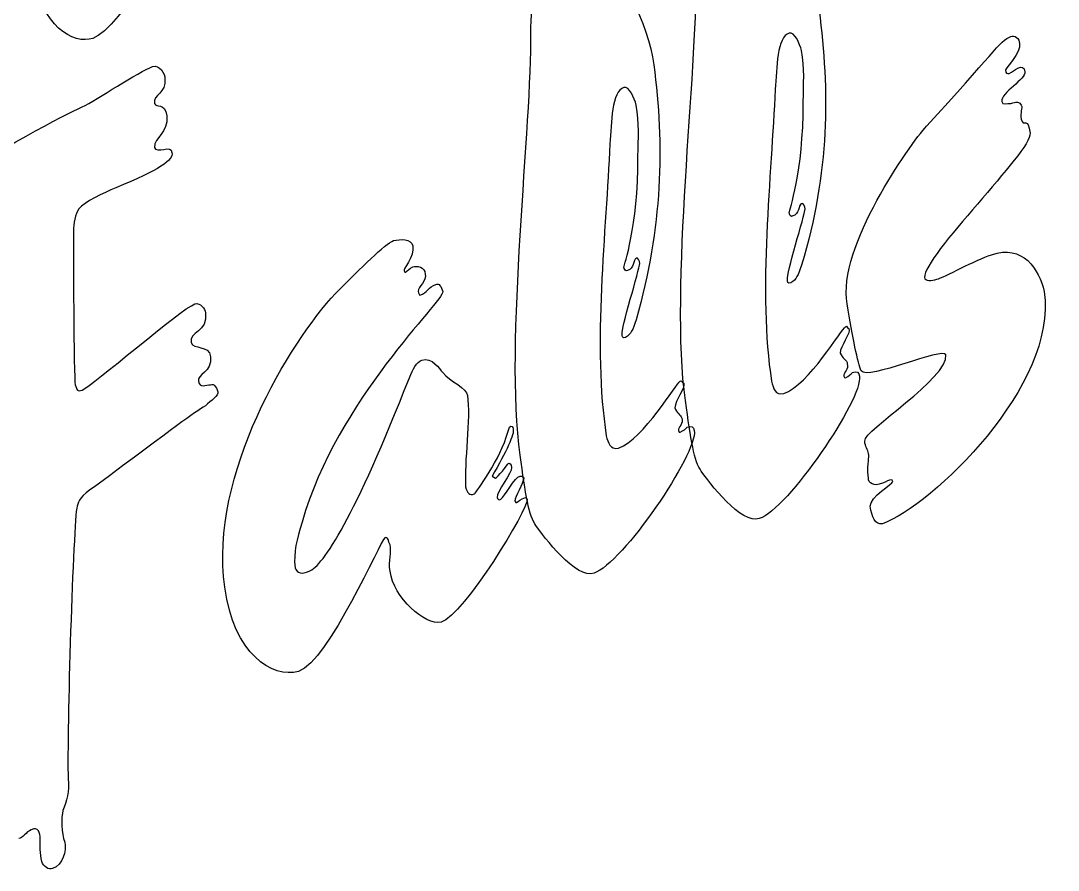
# Model space of a CAD drawing. Extents: x -198 to -95, y -282 to -207.
# Drawn here: x -150.5 to -95, y -282.1 to -236.6 of the extents above; entities that cross this region are included whole.
import ezdxf

# ---------------------------------------------------------------- set-up
doc = ezdxf.new("R2010")
doc.units = 0
doc.layers.get('0').update_dxf_attribs({"linetype": 'CONTINUOUS'})

msp = doc.modelspace()

# ---------------------------------------------------------------- linework, layer by layer
at = {"color": 7}
for points in [[(-102.033133, -242.281627)], [(-102.033133, -242.281627)], [(-108.716114, -249.71762)], [(-108.716114, -249.71762)], [(-133.659639, -251.223645)], [(-133.659639, -251.223645)], [(-117.564006, -252.635542)], [(-117.564006, -252.635542)]]:
    msp.add_lwpolyline(points, close=True, dxfattribs=at)
for points in [[(-124.435241, -258.659639), (-124.341114, -258.377259)], [(-124.435241, -258.659639), (-124.341114, -258.377259)], [(-125.28238, -261.012801), (-125.094127, -261.106928)], [(-125.28238, -261.012801), (-125.094127, -261.106928)], [(-123.493976, -262.142319), (-123.399849, -262.236446)], [(-123.493976, -262.142319), (-123.399849, -262.236446)]]:
    msp.add_lwpolyline(points, dxfattribs=at)
for points in [[(-141.848645, -230.704066), (-141.754518, -231.268825), (-145.237199, -237.104669), (-146.649096, -237.575301)], [(-141.848645, -230.704066), (-141.754518, -231.268825), (-145.237199, -237.104669), (-146.649096, -237.575301)], [(-150.978916, -231.833584), (-150.225904, -236.822289), (-157.003012, -243.317018), (-159.638554, -244.258283)], [(-150.978916, -231.833584), (-150.225904, -236.822289), (-157.003012, -243.317018), (-159.638554, -244.258283)], [(-123.211596, -237.292922), (-123.211596, -235.692771), (-122.83509, -233.245482), (-121.799699, -232.868976)], [(-123.211596, -237.292922), (-123.211596, -235.692771), (-122.83509, -233.245482), (-121.799699, -232.868976)], [(-119.258283, -233.810241), (-118.505271, -233.621988), (-116.90512, -236.822289), (-116.622741, -238.987199)], [(-119.258283, -233.810241), (-118.505271, -233.621988), (-116.90512, -236.822289), (-116.622741, -238.987199)], [(-146.649096, -237.575301), (-147.684488, -237.951807), (-149.472892, -236.822289), (-149.755271, -234.280873)], [(-146.649096, -237.575301), (-147.684488, -237.951807), (-149.472892, -236.822289), (-149.755271, -234.280873)], [(-114.928464, -256.965361), (-115.775602, -251.035392), (-114.269578, -239.081325), (-114.363705, -234.375)], [(-114.928464, -256.965361), (-115.775602, -251.035392), (-114.269578, -239.081325), (-114.363705, -234.375)], [(-107.774849, -236.069277), (-107.21009, -240.399096), (-107.21009, -244.728916), (-108.716114, -249.71762)], [(-107.774849, -236.069277), (-107.21009, -240.399096), (-107.21009, -244.728916), (-108.716114, -249.71762)], [(-123.776355, -259.883283), (-124.623494, -253.953313), (-123.11747, -241.999247), (-123.211596, -237.292922)], [(-123.776355, -259.883283), (-124.623494, -253.953313), (-123.11747, -241.999247), (-123.211596, -237.292922)], [(-109.375, -237.292922), (-110.033886, -237.481175), (-110.033886, -239.175452), (-110.128012, -240.30497)], [(-109.375, -237.292922), (-110.033886, -237.481175), (-110.033886, -239.175452), (-110.128012, -240.30497)], [(-108.716114, -238.234187), (-108.810241, -237.857681), (-109.09262, -237.198795), (-109.375, -237.292922)], [(-108.716114, -238.234187), (-108.810241, -237.857681), (-109.09262, -237.198795), (-109.375, -237.292922)], [(-102.033133, -242.281627), (-98.550452, -238.516566), (-98.079819, -237.669428), (-97.51506, -237.481175)], [(-102.033133, -242.281627), (-98.550452, -238.516566), (-98.079819, -237.669428), (-97.51506, -237.481175)], [(-97.51506, -237.481175), (-97.326807, -237.387048), (-97.044428, -237.575301), (-97.044428, -237.857681)], [(-97.51506, -237.481175), (-97.326807, -237.387048), (-97.044428, -237.575301), (-97.044428, -237.857681)], [(-108.621988, -240.963855), (-108.621988, -240.02259), (-108.527861, -239.175452), (-108.716114, -238.234187)], [(-108.621988, -240.963855), (-108.621988, -240.02259), (-108.527861, -239.175452), (-108.716114, -238.234187)], [(-97.044428, -237.857681), (-96.950301, -238.328313), (-97.79744, -239.175452), (-97.79744, -239.269578)], [(-97.044428, -237.857681), (-96.950301, -238.328313), (-97.79744, -239.175452), (-97.79744, -239.269578)], [(-147.213855, -241.246235), (-146.460843, -240.869729), (-144.201807, -239.363705), (-143.448795, -239.081325)], [(-147.213855, -241.246235), (-146.460843, -240.869729), (-144.201807, -239.363705), (-143.448795, -239.081325)], [(-143.448795, -239.081325), (-143.072289, -238.987199), (-142.78991, -239.457831), (-142.78991, -239.740211)], [(-143.448795, -239.081325), (-143.072289, -238.987199), (-142.78991, -239.457831), (-142.78991, -239.740211)], [(-116.622741, -238.987199), (-116.057982, -243.317018), (-116.152108, -247.646837), (-117.564006, -252.635542)], [(-116.622741, -238.987199), (-116.057982, -243.317018), (-116.152108, -247.646837), (-117.564006, -252.635542)], [(-97.79744, -239.269578), (-97.79744, -239.457831), (-97.703313, -239.457831), (-97.609187, -239.457831)], [(-97.79744, -239.269578), (-97.79744, -239.457831), (-97.703313, -239.457831), (-97.609187, -239.457831)], [(-97.609187, -239.457831), (-97.420934, -239.363705), (-97.326807, -239.269578), (-97.138554, -239.175452)], [(-97.609187, -239.457831), (-97.420934, -239.363705), (-97.326807, -239.269578), (-97.138554, -239.175452)], [(-97.138554, -239.175452), (-96.950301, -239.081325), (-96.762048, -239.081325), (-96.762048, -239.363705)], [(-97.138554, -239.175452), (-96.950301, -239.081325), (-96.762048, -239.081325), (-96.762048, -239.363705)], [(-142.78991, -239.740211), (-142.695783, -240.493223), (-143.448795, -240.587349), (-143.354669, -241.057982)], [(-142.78991, -239.740211), (-142.695783, -240.493223), (-143.448795, -240.587349), (-143.354669, -241.057982)], [(-96.762048, -239.363705), (-96.667922, -239.740211), (-98.079819, -240.493223), (-97.985693, -240.963855)], [(-96.762048, -239.363705), (-96.667922, -239.740211), (-98.079819, -240.493223), (-97.985693, -240.963855)], [(-118.222892, -240.210843), (-118.881777, -240.399096), (-118.881777, -242.093373), (-118.975904, -243.222892)], [(-118.222892, -240.210843), (-118.881777, -240.399096), (-118.881777, -242.093373), (-118.975904, -243.222892)], [(-117.564006, -241.152108), (-117.658133, -240.775602), (-117.940512, -240.116717), (-118.222892, -240.210843)], [(-117.564006, -241.152108), (-117.658133, -240.775602), (-117.940512, -240.116717), (-118.222892, -240.210843)], [(-110.128012, -240.30497), (-110.316265, -244.823042), (-111.069277, -251.223645), (-110.316265, -255.92997)], [(-110.128012, -240.30497), (-110.316265, -244.823042), (-111.069277, -251.223645), (-110.316265, -255.92997)], [(-143.354669, -241.057982), (-143.260542, -241.340361), (-142.78991, -240.963855), (-142.695783, -241.716867)], [(-143.354669, -241.057982), (-143.260542, -241.340361), (-142.78991, -240.963855), (-142.695783, -241.716867)], [(-109.375, -246.893825), (-109.375, -246.799699), (-108.621988, -244.823042), (-108.621988, -240.963855)], [(-109.375, -246.893825), (-109.375, -246.799699), (-108.621988, -244.823042), (-108.621988, -240.963855)], [(-97.985693, -240.963855), (-97.985693, -241.152108), (-97.703313, -241.057982), (-97.51506, -241.057982)], [(-97.985693, -240.963855), (-97.985693, -241.152108), (-97.703313, -241.057982), (-97.51506, -241.057982)], [(-97.51506, -241.057982), (-97.232681, -240.963855), (-97.044428, -240.963855), (-96.950301, -241.152108)], [(-97.51506, -241.057982), (-97.232681, -240.963855), (-97.044428, -240.963855), (-96.950301, -241.152108)], [(-163.685994, -251.035392), (-160.579819, -248.776355), (-149.284639, -242.093373), (-147.213855, -241.246235)], [(-163.685994, -251.035392), (-160.579819, -248.776355), (-149.284639, -242.093373), (-147.213855, -241.246235)], [(-117.46988, -243.881777), (-117.46988, -242.940512), (-117.375753, -242.093373), (-117.564006, -241.152108)], [(-117.46988, -243.881777), (-117.46988, -242.940512), (-117.375753, -242.093373), (-117.564006, -241.152108)], [(-96.950301, -241.152108), (-96.856175, -241.340361), (-97.044428, -241.528614), (-96.950301, -241.90512)], [(-96.950301, -241.152108), (-96.856175, -241.340361), (-97.044428, -241.528614), (-96.950301, -241.90512)], [(-142.695783, -241.716867), (-142.601657, -242.658133), (-143.354669, -242.846386), (-143.354669, -243.411145)], [(-142.695783, -241.716867), (-142.601657, -242.658133), (-143.354669, -242.846386), (-143.354669, -243.411145)], [(-96.950301, -241.90512), (-96.856175, -242.375753), (-96.573795, -241.716867), (-96.479669, -242.658133)], [(-96.950301, -241.90512), (-96.856175, -242.375753), (-96.573795, -241.716867), (-96.479669, -242.658133)], [(-106.268825, -251.788404), (-106.833584, -248.776355), (-102.880271, -243.222892), (-102.033133, -242.281627)], [(-106.268825, -251.788404), (-106.833584, -248.776355), (-102.880271, -243.222892), (-102.033133, -242.281627)], [(-96.479669, -242.658133), (-96.385542, -243.599398), (-102.221386, -249.246988), (-102.127259, -250.376506)], [(-96.479669, -242.658133), (-96.385542, -243.599398), (-102.221386, -249.246988), (-102.127259, -250.376506)], [(-143.354669, -243.411145), (-143.260542, -243.787651), (-142.413404, -243.222892), (-142.413404, -243.693524)], [(-143.354669, -243.411145), (-143.260542, -243.787651), (-142.413404, -243.222892), (-142.413404, -243.693524)], [(-118.975904, -243.222892), (-119.164157, -247.740964), (-119.917169, -254.141566), (-119.164157, -258.847892)], [(-118.975904, -243.222892), (-119.164157, -247.740964), (-119.917169, -254.141566), (-119.164157, -258.847892)], [(-142.413404, -243.693524), (-142.319277, -244.07003), (-143.072289, -244.634789), (-145.425452, -245.576054)], [(-142.413404, -243.693524), (-142.319277, -244.07003), (-143.072289, -244.634789), (-145.425452, -245.576054)], [(-118.222892, -249.811747), (-118.222892, -249.71762), (-117.46988, -247.740964), (-117.46988, -243.881777)], [(-118.222892, -249.811747), (-118.222892, -249.71762), (-117.46988, -247.740964), (-117.46988, -243.881777)], [(-145.425452, -245.576054), (-146.084337, -245.858434), (-147.119729, -246.329066), (-147.402108, -246.705572)], [(-145.425452, -245.576054), (-146.084337, -245.858434), (-147.119729, -246.329066), (-147.402108, -246.705572)], [(-108.716114, -246.423193), (-108.904367, -246.517319), (-108.810241, -246.987952), (-109.186747, -247.082078)], [(-108.716114, -246.423193), (-108.904367, -246.517319), (-108.810241, -246.987952), (-109.186747, -247.082078)], [(-108.527861, -246.705572), (-108.527861, -246.611446), (-108.621988, -246.329066), (-108.716114, -246.423193)], [(-108.527861, -246.705572), (-108.527861, -246.611446), (-108.621988, -246.329066), (-108.716114, -246.423193)], [(-147.402108, -246.705572), (-147.590361, -246.987952), (-147.684488, -247.458584), (-147.684488, -247.929217)], [(-147.402108, -246.705572), (-147.590361, -246.987952), (-147.684488, -247.458584), (-147.684488, -247.929217)], [(-109.469127, -250.470633), (-109.563253, -250.28238), (-108.527861, -246.987952), (-108.527861, -246.705572)], [(-109.469127, -250.470633), (-109.563253, -250.28238), (-108.527861, -246.987952), (-108.527861, -246.705572)], [(-109.186747, -247.082078), (-109.280873, -247.176205), (-109.375, -246.987952), (-109.375, -246.893825)], [(-109.186747, -247.082078), (-109.280873, -247.176205), (-109.375, -246.987952), (-109.375, -246.893825)], [(-147.684488, -247.929217), (-147.684488, -248.588102), (-147.684488, -255.741717), (-147.590361, -256.118223)], [(-147.684488, -247.929217), (-147.684488, -248.588102), (-147.684488, -255.741717), (-147.590361, -256.118223)], [(-133.659639, -251.223645), (-132.247741, -249.811747), (-131.024096, -248.588102), (-130.553464, -248.399849)], [(-133.659639, -251.223645), (-132.247741, -249.811747), (-131.024096, -248.588102), (-130.553464, -248.399849)], [(-130.553464, -248.399849), (-130.176958, -248.305723), (-129.612199, -248.305723), (-129.518072, -248.682229)], [(-130.553464, -248.399849), (-130.176958, -248.305723), (-129.612199, -248.305723), (-129.518072, -248.682229)], [(-129.518072, -248.682229), (-129.423946, -249.246988), (-130.082831, -250), (-129.988705, -250)], [(-129.518072, -248.682229), (-129.423946, -249.246988), (-130.082831, -250), (-129.988705, -250)], [(-98.550452, -249.152861), (-96.856175, -248.588102), (-96.009036, -249.905873), (-95.726657, -251.129518)], [(-98.550452, -249.152861), (-96.856175, -248.588102), (-96.009036, -249.905873), (-95.726657, -251.129518)], [(-117.564006, -249.341114), (-117.752259, -249.435241), (-117.658133, -249.905873), (-118.034639, -250)], [(-117.564006, -249.341114), (-117.752259, -249.435241), (-117.658133, -249.905873), (-118.034639, -250)], [(-117.375753, -249.623494), (-117.375753, -249.529367), (-117.46988, -249.246988), (-117.564006, -249.341114)], [(-117.375753, -249.623494), (-117.375753, -249.529367), (-117.46988, -249.246988), (-117.564006, -249.341114)], [(-101.468373, -250.470633), (-101.091867, -250.376506), (-99.39759, -249.435241), (-98.550452, -249.152861)], [(-101.468373, -250.470633), (-101.091867, -250.376506), (-99.39759, -249.435241), (-98.550452, -249.152861)], [(-129.894578, -250.094127), (-129.800452, -250), (-129.706325, -249.905873), (-129.518072, -249.811747)], [(-129.894578, -250.094127), (-129.800452, -250), (-129.706325, -249.905873), (-129.518072, -249.811747)], [(-129.518072, -249.811747), (-129.329819, -249.71762), (-128.859187, -249.811747), (-128.859187, -250.188253)], [(-129.518072, -249.811747), (-129.329819, -249.71762), (-128.859187, -249.811747), (-128.859187, -250.188253)], [(-118.317018, -253.388554), (-118.411145, -253.200301), (-117.375753, -249.905873), (-117.375753, -249.623494)], [(-118.317018, -253.388554), (-118.411145, -253.200301), (-117.375753, -249.905873), (-117.375753, -249.623494)], [(-118.034639, -250), (-118.128765, -250.094127), (-118.222892, -249.905873), (-118.222892, -249.811747)], [(-118.034639, -250), (-118.128765, -250.094127), (-118.222892, -249.905873), (-118.222892, -249.811747)], [(-108.716114, -249.71762), (-108.904367, -250.28238), (-108.998494, -250.470633), (-109.280873, -250.658886)], [(-108.716114, -249.71762), (-108.904367, -250.28238), (-108.998494, -250.470633), (-109.280873, -250.658886)], [(-129.988705, -250), (-129.988705, -250.094127), (-129.894578, -250.094127), (-129.894578, -250.094127)], [(-129.988705, -250), (-129.988705, -250.094127), (-129.894578, -250.094127), (-129.894578, -250.094127)], [(-128.859187, -250.188253), (-128.76506, -250.564759), (-129.235693, -250.847139), (-129.235693, -251.129518)], [(-128.859187, -250.188253), (-128.76506, -250.564759), (-129.235693, -250.847139), (-129.235693, -251.129518)], [(-102.127259, -250.376506), (-102.127259, -250.564759), (-101.750753, -250.564759), (-101.468373, -250.470633)], [(-102.127259, -250.376506), (-102.127259, -250.564759), (-101.750753, -250.564759), (-101.468373, -250.470633)], [(-129.141566, -251.317771), (-128.76506, -251.223645), (-128.670934, -250.847139), (-128.294428, -250.753012)], [(-129.141566, -251.317771), (-128.76506, -251.223645), (-128.670934, -250.847139), (-128.294428, -250.753012)], [(-128.294428, -250.753012), (-128.106175, -250.658886), (-128.012048, -250.847139), (-127.917922, -251.129518)], [(-128.294428, -250.753012), (-128.106175, -250.658886), (-128.012048, -250.847139), (-127.917922, -251.129518)], [(-109.280873, -250.658886), (-109.469127, -250.753012), (-109.469127, -250.564759), (-109.469127, -250.470633)], [(-109.280873, -250.658886), (-109.469127, -250.753012), (-109.469127, -250.564759), (-109.469127, -250.470633)], [(-139.589608, -266.942771), (-140.436747, -260.918675), (-136.106928, -253.859187), (-133.659639, -251.223645)], [(-139.589608, -266.942771), (-140.436747, -260.918675), (-136.106928, -253.859187), (-133.659639, -251.223645)], [(-127.917922, -251.129518), (-127.823795, -251.600151), (-133.565512, -256.871235), (-135.448042, -263.46009)], [(-127.917922, -251.129518), (-127.823795, -251.600151), (-133.565512, -256.871235), (-135.448042, -263.46009)], [(-129.235693, -251.129518), (-129.235693, -251.223645), (-129.141566, -251.317771), (-129.141566, -251.317771)], [(-129.235693, -251.129518), (-129.235693, -251.223645), (-129.141566, -251.317771), (-129.141566, -251.317771)], [(-95.726657, -251.129518), (-94.973645, -256.118223), (-101.750753, -262.612952), (-104.386295, -263.554217)], [(-95.726657, -251.129518), (-94.973645, -256.118223), (-101.750753, -262.612952), (-104.386295, -263.554217)], [(-147.213855, -256.400602), (-146.743223, -256.212349), (-141.942771, -252.070783), (-141.189759, -251.788404)], [(-147.213855, -256.400602), (-146.743223, -256.212349), (-141.942771, -252.070783), (-141.189759, -251.788404)], [(-141.189759, -251.788404), (-140.90738, -251.694277), (-140.625, -252.070783), (-140.625, -252.259036)], [(-141.189759, -251.788404), (-140.90738, -251.694277), (-140.625, -252.070783), (-140.625, -252.259036)], [(-105.515813, -255.365211), (-105.704066, -254.988705), (-105.986446, -253.576807), (-106.268825, -251.788404)], [(-105.515813, -255.365211), (-105.704066, -254.988705), (-105.986446, -253.576807), (-106.268825, -251.788404)], [(-140.625, -252.259036), (-140.436747, -253.294428), (-141.566265, -253.294428), (-141.378012, -253.859187)], [(-140.625, -252.259036), (-140.436747, -253.294428), (-141.566265, -253.294428), (-141.378012, -253.859187)], [(-117.564006, -252.635542), (-117.752259, -253.200301), (-117.846386, -253.388554), (-118.128765, -253.576807)], [(-117.564006, -252.635542), (-117.752259, -253.200301), (-117.846386, -253.388554), (-118.128765, -253.576807)], [(-109.65738, -256.588855), (-108.339608, -256.118223), (-106.551205, -253.106175), (-106.362952, -253.012048)], [(-109.65738, -256.588855), (-108.339608, -256.118223), (-106.551205, -253.106175), (-106.362952, -253.012048)], [(-106.174699, -253.106175), (-106.080572, -253.388554), (-106.645331, -254.04744), (-106.645331, -254.423946)], [(-106.174699, -253.106175), (-106.080572, -253.388554), (-106.645331, -254.04744), (-106.645331, -254.423946)], [(-106.362952, -253.012048), (-106.268825, -252.917922), (-106.268825, -253.106175), (-106.174699, -253.106175)], [(-106.362952, -253.012048), (-106.268825, -252.917922), (-106.268825, -253.106175), (-106.174699, -253.106175)], [(-118.128765, -253.576807), (-118.317018, -253.670934), (-118.317018, -253.482681), (-118.317018, -253.388554)], [(-118.128765, -253.576807), (-118.317018, -253.670934), (-118.317018, -253.482681), (-118.317018, -253.388554)], [(-141.378012, -253.859187), (-141.283886, -254.235693), (-140.436747, -253.953313), (-140.34262, -254.612199)], [(-141.378012, -253.859187), (-141.283886, -254.235693), (-140.436747, -253.953313), (-140.34262, -254.612199)], [(-100.997741, -254.518072), (-101.091867, -254.04744), (-105.233434, -255.92997), (-105.515813, -255.365211)], [(-100.997741, -254.518072), (-101.091867, -254.04744), (-105.233434, -255.92997), (-105.515813, -255.365211)], [(-140.34262, -254.612199), (-140.248494, -255.459337), (-141.095633, -255.553464), (-141.001506, -255.92997)], [(-140.34262, -254.612199), (-140.248494, -255.459337), (-141.095633, -255.553464), (-141.001506, -255.92997)], [(-129.706325, -255.741717), (-129.518072, -255.271084), (-129.329819, -254.894578), (-129.04744, -254.800452)], [(-129.706325, -255.741717), (-129.518072, -255.271084), (-129.329819, -254.894578), (-129.04744, -254.800452)], [(-129.04744, -254.800452), (-128.482681, -254.612199), (-128.106175, -255.271084), (-127.917922, -255.459337)], [(-129.04744, -254.800452), (-128.482681, -254.612199), (-128.106175, -255.271084), (-127.917922, -255.459337)], [(-106.645331, -254.423946), (-106.551205, -254.706325), (-106.268825, -254.800452), (-106.268825, -254.988705)], [(-106.645331, -254.423946), (-106.551205, -254.706325), (-106.268825, -254.800452), (-106.268825, -254.988705)], [(-105.32756, -259.130271), (-105.421687, -258.565512), (-100.809488, -255.741717), (-100.997741, -254.518072)], [(-105.32756, -259.130271), (-105.421687, -258.565512), (-100.809488, -255.741717), (-100.997741, -254.518072)], [(-127.917922, -255.459337), (-127.541416, -255.92997), (-126.600151, -256.306476), (-126.600151, -256.682982)], [(-127.917922, -255.459337), (-127.541416, -255.92997), (-126.600151, -256.306476), (-126.600151, -256.682982)], [(-106.268825, -254.988705), (-106.174699, -255.271084), (-106.457078, -255.459337), (-106.457078, -255.64759)], [(-106.268825, -254.988705), (-106.174699, -255.271084), (-106.457078, -255.459337), (-106.457078, -255.64759)], [(-106.362952, -255.741717), (-106.174699, -255.64759), (-106.080572, -255.553464), (-105.986446, -255.459337)], [(-106.362952, -255.741717), (-106.174699, -255.64759), (-106.080572, -255.553464), (-105.986446, -255.459337)], [(-105.986446, -255.459337), (-105.798193, -255.365211), (-105.60994, -255.459337), (-105.60994, -255.64759)], [(-105.986446, -255.459337), (-105.798193, -255.365211), (-105.60994, -255.459337), (-105.60994, -255.64759)], [(-141.001506, -255.92997), (-140.90738, -256.306476), (-140.625, -256.118223), (-140.34262, -256.118223)], [(-141.001506, -255.92997), (-140.90738, -256.306476), (-140.625, -256.118223), (-140.34262, -256.118223)], [(-135.071536, -266.095633), (-134.318524, -265.813253), (-132.624247, -263.177711), (-129.706325, -255.741717)], [(-135.071536, -266.095633), (-134.318524, -265.813253), (-132.624247, -263.177711), (-129.706325, -255.741717)], [(-118.505271, -259.506777), (-117.1875, -259.036145), (-115.399096, -256.024096), (-115.210843, -255.92997)], [(-118.505271, -259.506777), (-117.1875, -259.036145), (-115.399096, -256.024096), (-115.210843, -255.92997)], [(-115.210843, -255.92997), (-115.116717, -255.835843), (-115.116717, -256.024096), (-115.02259, -256.024096)], [(-115.210843, -255.92997), (-115.116717, -255.835843), (-115.116717, -256.024096), (-115.02259, -256.024096)], [(-105.60994, -255.64759), (-105.421687, -256.871235), (-109.469127, -262.801205), (-110.975151, -263.271837)], [(-105.60994, -255.64759), (-105.421687, -256.871235), (-109.469127, -262.801205), (-110.975151, -263.271837)], [(-110.316265, -255.92997), (-110.222139, -256.306476), (-110.128012, -256.682982), (-109.65738, -256.588855)], [(-110.316265, -255.92997), (-110.222139, -256.306476), (-110.128012, -256.682982), (-109.65738, -256.588855)], [(-106.457078, -255.64759), (-106.457078, -255.741717), (-106.362952, -255.741717), (-106.362952, -255.741717)], [(-106.457078, -255.64759), (-106.457078, -255.741717), (-106.362952, -255.741717), (-106.362952, -255.741717)], [(-147.590361, -256.118223), (-147.496235, -256.400602), (-147.496235, -256.494729), (-147.213855, -256.400602)], [(-147.590361, -256.118223), (-147.496235, -256.400602), (-147.496235, -256.494729), (-147.213855, -256.400602)], [(-139.966114, -256.494729), (-139.871988, -256.682982), (-140.34262, -256.965361), (-140.625, -257.247741)], [(-139.966114, -256.494729), (-139.871988, -256.682982), (-140.34262, -256.965361), (-140.625, -257.247741)], [(-140.34262, -256.118223), (-140.154367, -256.024096), (-140.060241, -256.212349), (-139.966114, -256.494729)], [(-140.34262, -256.118223), (-140.154367, -256.024096), (-140.060241, -256.212349), (-139.966114, -256.494729)], [(-115.02259, -256.024096), (-114.928464, -256.306476), (-115.493223, -256.965361), (-115.493223, -257.341867)], [(-115.02259, -256.024096), (-114.928464, -256.306476), (-115.493223, -256.965361), (-115.493223, -257.341867)], [(-126.600151, -256.682982), (-126.411898, -257.906627), (-126.788404, -260.259789), (-126.694277, -261.57756)], [(-126.600151, -256.682982), (-126.411898, -257.906627), (-126.788404, -260.259789), (-126.694277, -261.57756)], [(-114.081325, -260.730422), (-114.457831, -260.259789), (-114.646084, -259.036145), (-114.928464, -256.965361)], [(-114.081325, -260.730422), (-114.457831, -260.259789), (-114.646084, -259.036145), (-114.928464, -256.965361)], [(-140.625, -257.247741), (-141.283886, -257.624247), (-142.131024, -258.283133), (-146.55497, -261.57756)], [(-140.625, -257.247741), (-141.283886, -257.624247), (-142.131024, -258.283133), (-146.55497, -261.57756)], [(-115.493223, -257.341867), (-115.399096, -257.624247), (-115.210843, -257.718373), (-115.116717, -257.906627)], [(-115.493223, -257.341867), (-115.399096, -257.624247), (-115.210843, -257.718373), (-115.116717, -257.906627)], [(-115.116717, -257.906627), (-115.02259, -258.189006), (-115.30497, -258.377259), (-115.30497, -258.565512)], [(-115.116717, -257.906627), (-115.02259, -258.189006), (-115.30497, -258.377259), (-115.30497, -258.565512)], [(-126.223645, -261.954066), (-126.129518, -261.85994), (-124.811747, -260.071536), (-124.435241, -258.659639)], [(-126.223645, -261.954066), (-126.129518, -261.85994), (-124.811747, -260.071536), (-124.435241, -258.659639)], [(-124.152861, -258.471386), (-124.058735, -258.753765), (-124.529367, -259.69503), (-125.28238, -261.012801)], [(-124.152861, -258.471386), (-124.058735, -258.753765), (-124.529367, -259.69503), (-125.28238, -261.012801)], [(-124.341114, -258.377259), (-124.246988, -258.283133), (-124.152861, -258.377259), (-124.152861, -258.471386)], [(-124.341114, -258.377259), (-124.246988, -258.283133), (-124.152861, -258.377259), (-124.152861, -258.471386)], [(-114.457831, -258.565512), (-114.269578, -259.789157), (-118.317018, -265.719127), (-119.823042, -266.189759)], [(-114.457831, -258.565512), (-114.269578, -259.789157), (-118.317018, -265.719127), (-119.823042, -266.189759)], [(-115.30497, -258.565512), (-115.30497, -258.659639), (-115.210843, -258.659639), (-115.210843, -258.659639)], [(-115.30497, -258.565512), (-115.30497, -258.659639), (-115.210843, -258.659639), (-115.210843, -258.659639)], [(-115.210843, -258.659639), (-115.02259, -258.565512), (-114.928464, -258.471386), (-114.834337, -258.377259)], [(-115.210843, -258.659639), (-115.02259, -258.565512), (-114.928464, -258.471386), (-114.834337, -258.377259)], [(-114.834337, -258.377259), (-114.646084, -258.283133), (-114.457831, -258.377259), (-114.457831, -258.565512)], [(-114.834337, -258.377259), (-114.646084, -258.283133), (-114.457831, -258.377259), (-114.457831, -258.565512)], [(-119.164157, -258.847892), (-119.07003, -259.224398), (-118.975904, -259.600904), (-118.505271, -259.506777)], [(-119.164157, -258.847892), (-119.07003, -259.224398), (-118.975904, -259.600904), (-118.505271, -259.506777)], [(-105.139307, -259.789157), (-105.139307, -259.600904), (-105.32756, -259.412651), (-105.32756, -259.130271)], [(-105.139307, -259.789157), (-105.139307, -259.600904), (-105.32756, -259.412651), (-105.32756, -259.130271)], [(-122.929217, -263.648343), (-123.305723, -263.177711), (-123.493976, -261.954066), (-123.776355, -259.883283)], [(-122.929217, -263.648343), (-123.305723, -263.177711), (-123.493976, -261.954066), (-123.776355, -259.883283)], [(-105.139307, -261.106928), (-105.233434, -260.165663), (-105.045181, -260.071536), (-105.139307, -259.789157)], [(-105.139307, -261.106928), (-105.233434, -260.165663), (-105.045181, -260.071536), (-105.139307, -259.789157)], [(-125.094127, -261.106928), (-125, -261.106928), (-124.435241, -260.353916), (-124.435241, -260.353916)], [(-125.094127, -261.106928), (-125, -261.106928), (-124.435241, -260.353916), (-124.435241, -260.353916)], [(-124.435241, -260.353916), (-124.341114, -260.259789), (-124.246988, -260.353916), (-124.246988, -260.542169)], [(-124.435241, -260.353916), (-124.341114, -260.259789), (-124.246988, -260.353916), (-124.246988, -260.542169)], [(-124.246988, -260.542169), (-124.152861, -260.824548), (-125.094127, -261.85994), (-125, -262.142319)], [(-124.246988, -260.542169), (-124.152861, -260.824548), (-125.094127, -261.85994), (-125, -262.142319)], [(-110.975151, -263.271837), (-111.916416, -263.648343), (-113.704819, -261.295181), (-114.081325, -260.730422)], [(-110.975151, -263.271837), (-111.916416, -263.648343), (-113.704819, -261.295181), (-114.081325, -260.730422)], [(-124.811747, -262.236446), (-124.623494, -262.142319), (-124.058735, -261.012801), (-123.776355, -261.012801)], [(-124.811747, -262.236446), (-124.623494, -262.142319), (-124.058735, -261.012801), (-123.776355, -261.012801)], [(-123.588102, -261.106928), (-123.588102, -261.389307), (-124.058735, -262.142319), (-124.058735, -262.330572)], [(-123.588102, -261.106928), (-123.588102, -261.389307), (-124.058735, -262.142319), (-124.058735, -262.330572)], [(-123.776355, -261.012801), (-123.682229, -261.012801), (-123.588102, -261.012801), (-123.588102, -261.106928)], [(-123.776355, -261.012801), (-123.682229, -261.012801), (-123.588102, -261.012801), (-123.588102, -261.106928)], [(-104.386295, -261.389307), (-104.856928, -261.57756), (-105.139307, -261.389307), (-105.139307, -261.106928)], [(-104.386295, -261.389307), (-104.856928, -261.57756), (-105.139307, -261.389307), (-105.139307, -261.106928)], [(-105.045181, -262.612952), (-105.045181, -262.142319), (-103.821536, -261.389307), (-103.821536, -261.295181)], [(-105.045181, -262.612952), (-105.045181, -262.142319), (-103.821536, -261.389307), (-103.821536, -261.295181)], [(-103.915663, -261.201054), (-104.009789, -261.201054), (-104.198042, -261.295181), (-104.386295, -261.389307)], [(-103.915663, -261.201054), (-104.009789, -261.201054), (-104.198042, -261.295181), (-104.386295, -261.389307)], [(-103.821536, -261.295181), (-103.821536, -261.201054), (-103.915663, -261.201054), (-103.915663, -261.201054)], [(-103.821536, -261.295181), (-103.821536, -261.201054), (-103.915663, -261.201054), (-103.915663, -261.201054)], [(-146.55497, -261.57756), (-147.307982, -262.048193), (-147.402108, -262.330572), (-147.496235, -262.612952)], [(-146.55497, -261.57756), (-147.307982, -262.048193), (-147.402108, -262.330572), (-147.496235, -262.612952)], [(-126.694277, -261.57756), (-126.600151, -261.954066), (-126.506024, -262.048193), (-126.223645, -261.954066)], [(-126.694277, -261.57756), (-126.600151, -261.954066), (-126.506024, -262.048193), (-126.223645, -261.954066)], [(-147.496235, -262.612952), (-147.684488, -263.46009), (-148.060994, -274.755271), (-147.966867, -277.20256)], [(-147.496235, -262.612952), (-147.684488, -263.46009), (-148.060994, -274.755271), (-147.966867, -277.20256)], [(-123.399849, -262.236446), (-123.305723, -262.707078), (-126.788404, -268.448795), (-128.012048, -268.825301)], [(-123.399849, -262.236446), (-123.305723, -262.707078), (-126.788404, -268.448795), (-128.012048, -268.825301)], [(-125, -262.142319), (-125, -262.236446), (-124.905873, -262.330572), (-124.811747, -262.236446)], [(-125, -262.142319), (-125, -262.236446), (-124.905873, -262.330572), (-124.811747, -262.236446)], [(-124.058735, -262.330572), (-124.058735, -262.424699), (-123.964608, -262.424699), (-123.964608, -262.424699)], [(-124.058735, -262.330572), (-124.058735, -262.424699), (-123.964608, -262.424699), (-123.964608, -262.424699)], [(-123.964608, -262.424699), (-123.870482, -262.330572), (-123.776355, -262.236446), (-123.493976, -262.142319)], [(-123.964608, -262.424699), (-123.870482, -262.330572), (-123.776355, -262.236446), (-123.493976, -262.142319)], [(-104.386295, -263.554217), (-104.762801, -263.648343), (-104.951054, -263.177711), (-105.045181, -262.612952)], [(-104.386295, -263.554217), (-104.762801, -263.648343), (-104.951054, -263.177711), (-105.045181, -262.612952)], [(-135.448042, -263.46009), (-135.730422, -264.401355), (-135.918675, -265.060241), (-135.824548, -265.90738)], [(-135.448042, -263.46009), (-135.730422, -264.401355), (-135.918675, -265.060241), (-135.824548, -265.90738)], [(-119.823042, -266.189759), (-120.764307, -266.566265), (-122.552711, -264.213102), (-122.929217, -263.648343)], [(-119.823042, -266.189759), (-120.764307, -266.566265), (-122.552711, -264.213102), (-122.929217, -263.648343)], [(-131.024096, -264.307229), (-131.212349, -264.401355), (-134.036145, -270.896084), (-135.636295, -271.460843)], [(-131.024096, -264.307229), (-131.212349, -264.401355), (-134.036145, -270.896084), (-135.636295, -271.460843)], [(-130.741717, -264.683735), (-130.835843, -264.495482), (-130.835843, -264.213102), (-131.024096, -264.307229)], [(-130.741717, -264.683735), (-130.835843, -264.495482), (-130.835843, -264.213102), (-131.024096, -264.307229)], [(-130.741717, -266.095633), (-130.835843, -265.530873), (-130.64759, -265.060241), (-130.741717, -264.683735)], [(-130.741717, -266.095633), (-130.835843, -265.530873), (-130.64759, -265.060241), (-130.741717, -264.683735)], [(-135.824548, -265.90738), (-135.730422, -266.189759), (-135.448042, -266.283886), (-135.071536, -266.095633)], [(-135.824548, -265.90738), (-135.730422, -266.189759), (-135.448042, -266.283886), (-135.071536, -266.095633)], [(-128.012048, -268.825301), (-128.859187, -269.013554), (-130.553464, -267.50753), (-130.741717, -266.095633)], [(-128.012048, -268.825301), (-128.859187, -269.013554), (-130.553464, -267.50753), (-130.741717, -266.095633)], [(-135.636295, -271.460843), (-137.048193, -271.837349), (-139.118976, -270.519578), (-139.589608, -266.942771)], [(-135.636295, -271.460843), (-137.048193, -271.837349), (-139.118976, -270.519578), (-139.589608, -266.942771)], [(-147.966867, -277.20256), (-147.872741, -277.861446), (-148.060994, -278.426205), (-148.249247, -278.896837)], [(-147.966867, -277.20256), (-147.872741, -277.861446), (-148.060994, -278.426205), (-148.249247, -278.896837)], [(-148.249247, -278.896837), (-148.343373, -279.273343), (-148.343373, -280.120482), (-148.15512, -280.591114)], [(-148.249247, -278.896837), (-148.343373, -279.273343), (-148.343373, -280.120482), (-148.15512, -280.591114)], [(-149.472892, -280.402861), (-149.472892, -280.120482), (-149.567018, -279.743976), (-149.943524, -279.932229)], [(-149.472892, -280.402861), (-149.472892, -280.120482), (-149.567018, -279.743976), (-149.943524, -279.932229)], [(-149.943524, -279.932229), (-150.225904, -280.026355), (-150.414157, -280.402861), (-150.60241, -280.402861)], [(-149.943524, -279.932229), (-150.225904, -280.026355), (-150.414157, -280.402861), (-150.60241, -280.402861)], [(-149.378765, -281.626506), (-149.472892, -281.25), (-149.472892, -280.685241), (-149.472892, -280.402861)], [(-149.378765, -281.626506), (-149.472892, -281.25), (-149.472892, -280.685241), (-149.472892, -280.402861)], [(-148.15512, -280.591114), (-148.060994, -281.061747), (-148.249247, -281.814759), (-148.814006, -282.003012)], [(-148.15512, -280.591114), (-148.060994, -281.061747), (-148.249247, -281.814759), (-148.814006, -282.003012)], [(-148.814006, -282.003012), (-149.002259, -282.097139), (-149.284639, -281.908886), (-149.378765, -281.626506)], [(-148.814006, -282.003012), (-149.002259, -282.097139), (-149.284639, -281.908886), (-149.378765, -281.626506)]]:
    msp.add_open_spline(points, degree=3, dxfattribs=at)

doc.saveas('drawing.dxf')
